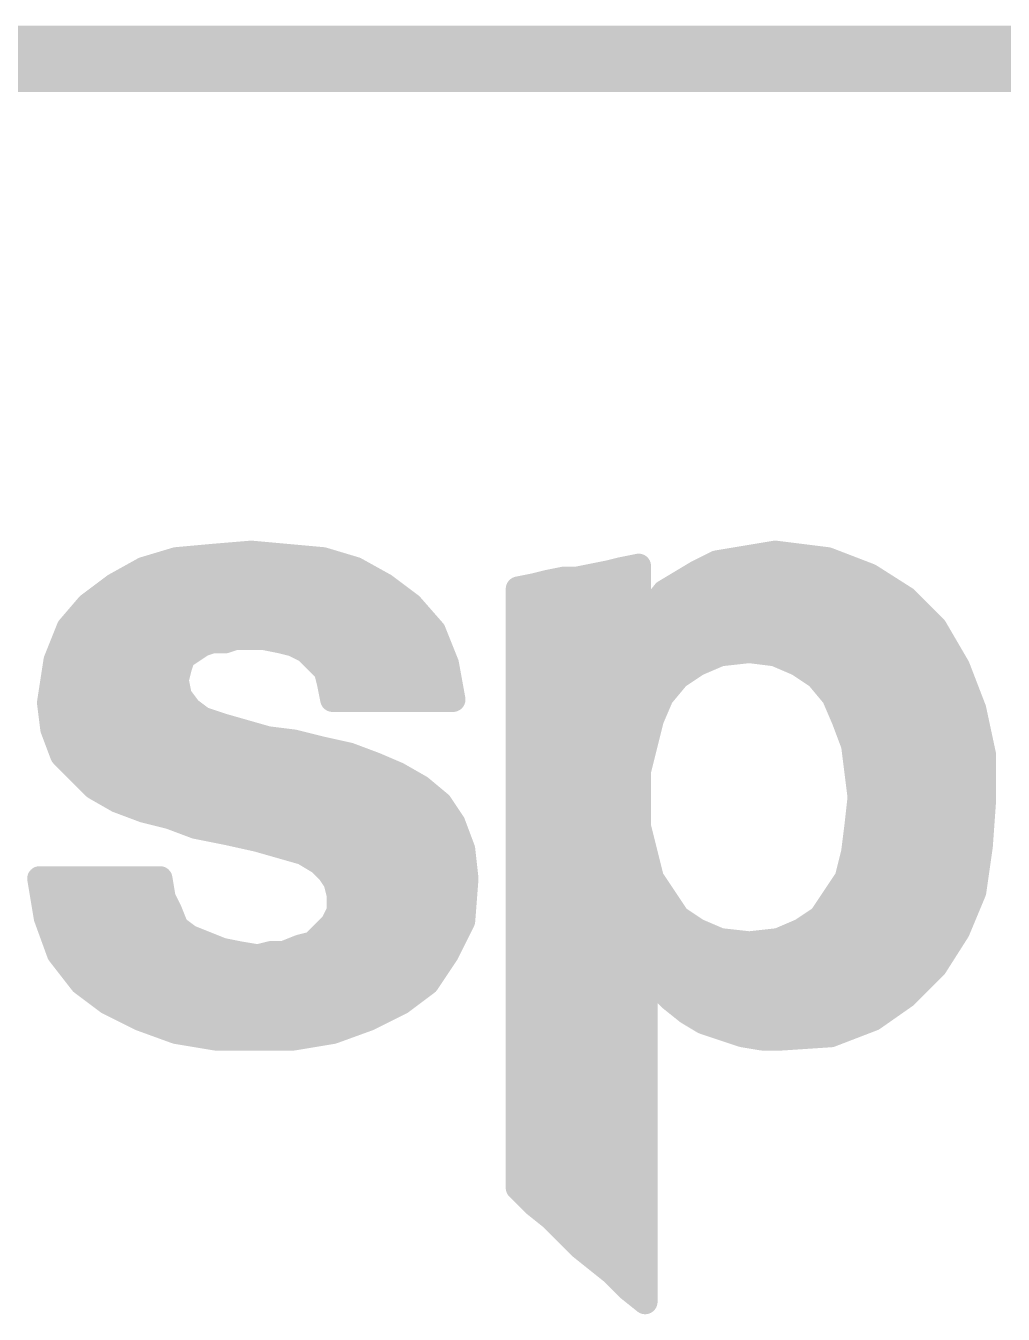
# Model space of a CAD drawing. Extents: x -33 to 53.6, y -19.6 to 58.5.
# Drawn here: x 5.918 to 8.921, y 54.564 to 58.522 of the extents above; entities that cross this region are included whole.
import ezdxf

# ---------------------------------------------------------------- set-up
doc = ezdxf.new("R2010")
doc.units = 0
doc.layers.add('20', color=31, linetype='CONTINUOUS')
doc.layers.add('21', color=41, linetype='CONTINUOUS')

msp = doc.modelspace()

# ---------------------------------------------------------------- linework, layer by layer
at = {"layer": '20', "const_width": 0.2032}
msp.add_lwpolyline([(20.32, 58.42), (2.54, 58.42)], dxfattribs=at)
at = {"layer": '21', "const_width": 0.0762}
for points in [[(6.281, 56.852), (6.381, 56.882)], [(6.381, 56.882), (6.491, 56.892)], [(6.491, 56.892), (6.611, 56.902)], [(6.611, 56.902), (6.831, 56.882)], [(6.831, 56.882), (6.931, 56.852)], [(8.041, 56.872), (8.221, 56.902)], [(8.221, 56.902), (8.381, 56.882)], [(8.381, 56.882), (8.511, 56.832)], [(6.191, 56.802), (6.281, 56.852)], [(6.2688, 56.8452), (6.9432, 56.8452)], [(6.931, 56.852), (7.021, 56.802)], [(7.611, 56.822), (7.711, 56.842)], [(7.711, 56.842), (7.751, 56.852)], [(7.7238, 56.8452), (7.801, 56.8452)], [(7.751, 56.852), (7.801, 56.862)], [(7.801, 56.862), (7.801, 56.682)], [(7.881, 56.782), (7.981, 56.842)], [(7.981, 56.842), (8.041, 56.872)], [(7.9874, 56.8452), (8.4767, 56.8452)], [(6.111, 56.742), (6.191, 56.802)], [(7.021, 56.802), (7.101, 56.742)], [(7.431, 56.792), (7.481, 56.802)], [(7.481, 56.802), (7.521, 56.812)], [(7.521, 56.812), (7.571, 56.822)], [(7.571, 56.822), (7.611, 56.822)], [(8.511, 56.832), (8.621, 56.762)], [(6.147, 56.769), (7.065, 56.769)], [(7.431, 54.952), (7.431, 56.792)], [(7.431, 56.769), (7.801, 56.769)], [(7.801, 56.682), (7.881, 56.782)], [(7.8706, 56.769), (8.61, 56.769)], [(8.621, 56.762), (8.711, 56.672)], [(6.051, 56.672), (6.111, 56.742)], [(7.101, 56.742), (7.171, 56.662)], [(6.0688, 56.6928), (7.1441, 56.6928)], [(7.431, 56.6928), (7.801, 56.6928)], [(7.8096, 56.6928), (8.6902, 56.6928)], [(6.011, 56.572), (6.051, 56.672)], [(6.561, 56.642), (6.531, 56.632)], [(6.651, 56.642), (6.561, 56.642)], [(6.701, 56.632), (6.651, 56.642)], [(7.171, 56.662), (7.211, 56.562)], [(8.711, 56.672), (8.781, 56.552)], [(6.0288, 56.6166), (6.4529, 56.6166)], [(6.461, 56.622), (6.401, 56.582)], [(6.491, 56.632), (6.461, 56.622)], [(6.531, 56.632), (6.491, 56.632)], [(6.741, 56.622), (6.701, 56.632)], [(6.781, 56.602), (6.741, 56.622)], [(6.7518, 56.6166), (7.1892, 56.6166)], [(6.841, 56.542), (6.781, 56.602)], [(7.431, 56.6166), (8.7433, 56.6166)], [(8.141, 56.602), (8.051, 56.592)], [(8.221, 56.592), (8.141, 56.602)], [(5.991, 56.442), (6.011, 56.572)], [(6.401, 56.582), (6.391, 56.552)], [(7.211, 56.562), (7.231, 56.452)], [(7.981, 56.562), (7.921, 56.522)], [(8.051, 56.592), (7.981, 56.562)], [(8.291, 56.562), (8.221, 56.592)], [(8.351, 56.522), (8.291, 56.562)], [(6.0061, 56.5404), (6.3881, 56.5404)], [(6.391, 56.552), (6.381, 56.512)], [(6.851, 56.502), (6.841, 56.542)], [(6.8414, 56.5404), (7.2149, 56.5404)], [(7.431, 56.5404), (7.9486, 56.5404)], [(7.921, 56.522), (7.871, 56.462)], [(8.3234, 56.5404), (8.7855, 56.5404)], [(8.401, 56.462), (8.351, 56.522)], [(8.781, 56.552), (8.831, 56.422)], [(6.381, 56.512), (6.391, 56.462)], [(6.861, 56.452), (6.851, 56.502)], [(6.001, 56.362), (5.991, 56.442)], [(5.9944, 56.4642), (6.3906, 56.4642)], [(6.391, 56.462), (6.421, 56.422)], [(6.8586, 56.4642), (7.2288, 56.4642)], [(7.231, 56.452), (6.861, 56.452)], [(7.431, 56.4642), (7.8728, 56.4642)], [(7.871, 56.462), (7.841, 56.392)], [(8.3992, 56.4642), (8.8148, 56.4642)], [(8.431, 56.392), (8.401, 56.462)], [(6.421, 56.422), (6.461, 56.392)], [(8.831, 56.422), (8.861, 56.282)], [(5.9977, 56.388), (6.473, 56.388)], [(6.031, 56.282), (6.001, 56.362)], [(6.461, 56.392), (6.521, 56.372)], [(6.521, 56.372), (6.661, 56.332)], [(7.431, 56.388), (7.84, 56.388)], [(7.841, 56.392), (7.801, 56.232)], [(8.461, 56.312), (8.431, 56.392)], [(8.4325, 56.388), (8.8383, 56.388)], [(6.661, 56.332), (6.741, 56.322)], [(6.741, 56.322), (6.821, 56.302)], [(6.0198, 56.3118), (6.7818, 56.3118)], [(6.131, 56.182), (6.031, 56.282)], [(6.821, 56.302), (6.911, 56.282)], [(6.911, 56.282), (6.991, 56.252)], [(7.431, 56.3118), (7.821, 56.3118)], [(8.481, 56.152), (8.461, 56.312)], [(8.461, 56.3118), (8.8546, 56.3118)], [(8.861, 56.282), (8.861, 56.142)], [(6.991, 56.252), (7.061, 56.222)], [(6.0774, 56.2356), (7.0293, 56.2356)], [(7.061, 56.222), (7.131, 56.182)], [(7.431, 56.2356), (7.8019, 56.2356)], [(7.801, 56.232), (7.801, 56.062)], [(8.4706, 56.2356), (8.861, 56.2356)], [(6.201, 56.142), (6.131, 56.182)], [(7.131, 56.182), (7.191, 56.132)], [(6.1706, 56.1594), (7.1581, 56.1594)], [(6.281, 56.112), (6.201, 56.142)], [(7.191, 56.132), (7.231, 56.072)], [(7.431, 56.1594), (7.801, 56.1594)], [(8.471, 56.062), (8.481, 56.152)], [(8.4801, 56.1594), (8.861, 56.1594)], [(8.481, 56.152), (8.861, 56.142)], [(8.861, 56.142), (8.481, 56.152)], [(8.861, 56.142), (8.851, 56.002)], [(6.361, 56.092), (6.281, 56.112)], [(6.441, 56.062), (6.361, 56.092)], [(6.3845, 56.0832), (7.2235, 56.0832)], [(7.431, 56.0832), (7.801, 56.0832)], [(8.4734, 56.0832), (8.8568, 56.0832)], [(6.541, 56.042), (6.441, 56.062)], [(7.231, 56.072), (7.261, 55.992)], [(7.801, 56.062), (7.841, 55.902)], [(8.461, 55.982), (8.471, 56.062)], [(6.631, 56.022), (6.541, 56.042)], [(6.771, 55.982), (6.631, 56.022)], [(6.6835, 56.007), (7.2554, 56.007)], [(7.431, 56.007), (7.8148, 56.007)], [(8.4641, 56.007), (8.8514, 56.007)], [(6.821, 55.952), (6.771, 55.982)], [(7.261, 55.992), (7.271, 55.902)], [(8.441, 55.902), (8.461, 55.982)], [(8.851, 56.002), (8.831, 55.862)], [(6.851, 55.922), (6.821, 55.952)], [(6.8422, 55.9308), (7.2678, 55.9308)], [(7.431, 55.9308), (7.8338, 55.9308)], [(8.4482, 55.9308), (8.8408, 55.9308)], [(5.981, 55.782), (5.961, 55.902)], [(5.961, 55.902), (6.331, 55.902)], [(6.331, 55.902), (6.341, 55.842)], [(6.871, 55.892), (6.851, 55.922)], [(6.881, 55.852), (6.871, 55.892)], [(7.271, 55.902), (7.261, 55.772)], [(7.841, 55.902), (7.921, 55.782)], [(8.361, 55.782), (8.441, 55.902)], [(8.781, 55.742), (8.441, 55.902)], [(8.441, 55.902), (8.781, 55.742)], [(5.9689, 55.8546), (6.3389, 55.8546)], [(6.8803, 55.8546), (7.2674, 55.8546)], [(6.881, 55.802), (6.881, 55.852)], [(7.431, 55.8546), (7.8726, 55.8546)], [(8.4094, 55.8546), (8.5417, 55.8546)], [(8.5417, 55.8546), (8.8279, 55.8546)], [(8.831, 55.862), (8.781, 55.742)], [(6.341, 55.842), (6.361, 55.802)], [(6.021, 55.672), (5.981, 55.782)], [(5.9823, 55.7784), (6.3704, 55.7784)], [(6.361, 55.802), (6.381, 55.752)], [(6.861, 55.762), (6.881, 55.802)], [(6.8692, 55.7784), (7.2615, 55.7784)], [(7.261, 55.772), (7.211, 55.672)], [(7.431, 55.7784), (7.9264, 55.7784)], [(7.921, 55.782), (7.981, 55.742)], [(8.301, 55.742), (8.361, 55.782)], [(8.3556, 55.7784), (8.7036, 55.7784)], [(8.7036, 55.7784), (8.7962, 55.7784)], [(6.381, 55.752), (6.421, 55.722)], [(6.801, 55.702), (6.861, 55.762)], [(7.981, 55.742), (8.051, 55.712)], [(8.231, 55.712), (8.301, 55.742)], [(8.781, 55.742), (8.711, 55.632)], [(6.01, 55.7022), (6.4705, 55.7022)], [(6.421, 55.722), (6.521, 55.682)], [(6.711, 55.672), (6.761, 55.692)], [(6.761, 55.692), (6.801, 55.702)], [(6.8012, 55.7022), (7.2261, 55.7022)], [(7.431, 55.7022), (8.1392, 55.7022)], [(8.051, 55.712), (8.141, 55.702)], [(8.141, 55.702), (8.231, 55.712)], [(8.1428, 55.7022), (8.7557, 55.7022)], [(6.091, 55.582), (6.021, 55.672)], [(6.521, 55.682), (6.571, 55.672)], [(6.571, 55.672), (6.631, 55.662)], [(6.631, 55.662), (6.671, 55.672)], [(6.671, 55.672), (6.711, 55.672)], [(7.211, 55.672), (7.151, 55.582)], [(6.0568, 55.626), (7.1803, 55.626)], [(7.431, 55.626), (8.705, 55.626)], [(7.861, 55.572), (7.821, 55.622)], [(7.821, 55.622), (7.821, 54.602)], [(8.711, 55.632), (8.621, 55.542)], [(6.171, 55.522), (6.091, 55.582)], [(7.151, 55.582), (7.071, 55.522)], [(7.901, 55.532), (7.861, 55.572)], [(6.1339, 55.5498), (7.1081, 55.5498)], [(7.431, 55.5498), (7.821, 55.5498)], [(7.8832, 55.5498), (8.6288, 55.5498)], [(7.951, 55.492), (7.901, 55.532)], [(8.621, 55.542), (8.521, 55.472)], [(6.271, 55.472), (6.171, 55.522)], [(7.071, 55.522), (6.971, 55.472)], [(8.001, 55.462), (7.951, 55.492)], [(6.2678, 55.4736), (6.9742, 55.4736)], [(6.381, 55.432), (6.271, 55.472)], [(6.971, 55.472), (6.861, 55.432)], [(7.431, 55.4736), (7.821, 55.4736)], [(7.9817, 55.4736), (8.5233, 55.4736)], [(8.121, 55.422), (8.001, 55.462)], [(8.521, 55.472), (8.391, 55.422)], [(6.501, 55.412), (6.381, 55.432)], [(6.741, 55.412), (6.501, 55.412)], [(6.861, 55.432), (6.741, 55.412)], [(8.181, 55.412), (8.121, 55.422)], [(8.241, 55.412), (8.181, 55.412)], [(8.391, 55.422), (8.241, 55.412)], [(7.431, 55.3974), (7.821, 55.3974)], [(7.431, 55.3212), (7.821, 55.3212)], [(7.431, 55.245), (7.821, 55.245)], [(7.431, 55.1688), (7.821, 55.1688)], [(7.431, 55.0926), (7.821, 55.0926)], [(7.431, 55.0164), (7.821, 55.0164)], [(7.481, 54.902), (7.431, 54.952)], [(7.4428, 54.9402), (7.821, 54.9402)], [(7.531, 54.862), (7.481, 54.902)], [(7.5285, 54.864), (7.821, 54.864)], [(7.621, 54.772), (7.531, 54.862)], [(7.6052, 54.7878), (7.821, 54.7878)], [(7.721, 54.692), (7.621, 54.772)], [(7.6965, 54.7116), (7.821, 54.7116)], [(7.771, 54.642), (7.721, 54.692)], [(7.821, 54.602), (7.771, 54.642)], [(7.7793, 54.6354), (7.821, 54.6354)]]:
    msp.add_lwpolyline(points, dxfattribs=at)
at = {"layer": '21', "const_width": 0.0381}
for points in [[(6.3793, 56.901, 1), (6.3827, 56.863)], [(6.3865, 56.8638, 1), (6.3755, 56.9002)], [(6.4894, 56.911, 1), (6.4926, 56.873)], [(6.4927, 56.873, 1), (6.4893, 56.911)], [(6.6127, 56.921, 1), (6.6093, 56.883)], [(6.6126, 56.883, 1), (6.6094, 56.921)], [(6.8365, 56.9002, 1), (6.8255, 56.8638)], [(6.8293, 56.863, 1), (6.8327, 56.901)], [(8.2234, 56.9209, 1), (8.2186, 56.8831)], [(8.2241, 56.8832, 1), (8.2179, 56.9208)], [(8.3878, 56.8998, 1), (8.3742, 56.8642)], [(8.3786, 56.8631, 1), (8.3834, 56.9009)], [(6.2688, 56.8643, 1), (6.2688, 56.8262)], [(6.2755, 56.8702, 1), (6.2865, 56.8338)], [(6.2903, 56.8353, 1), (6.2717, 56.8687)], [(6.9403, 56.8687, 1), (6.9217, 56.8353)], [(6.9255, 56.8338, 1), (6.9365, 56.8702)], [(6.9432, 56.8262, 1), (6.9432, 56.8643)], [(7.7064, 56.8605, 1), (7.7156, 56.8235)], [(7.7238, 56.8643, 1), (7.7238, 56.8262)], [(7.7147, 56.8233, 1), (7.7073, 56.8607)], [(7.7473, 56.8707, 1), (7.7547, 56.8333)], [(7.7556, 56.8335, 1), (7.7464, 56.8705)], [(7.8201, 56.862, 1), (7.782, 56.862)], [(7.8047, 56.8433, 1), (7.7973, 56.8807)], [(7.801, 56.8262, 1), (7.801, 56.8643)], [(7.9725, 56.859, 1), (7.9895, 56.825)], [(7.9874, 56.8643, 1), (7.9874, 56.8262)], [(7.9908, 56.8257, 1), (7.9712, 56.8583)], [(8.0379, 56.8908, 1), (8.0441, 56.8532)], [(8.0495, 56.855, 1), (8.0325, 56.889)], [(8.4767, 56.8262, 1), (8.4767, 56.8643)], [(6.1817, 56.8187, 1), (6.2003, 56.7853)], [(6.2024, 56.7868, 1), (6.1796, 56.8172)], [(7.0324, 56.8172, 1), (7.0096, 56.7868)], [(7.0117, 56.7853, 1), (7.0303, 56.8187)], [(7.4764, 56.8205, 1), (7.4856, 56.7835)], [(7.4847, 56.7833, 1), (7.4773, 56.8207)], [(7.5173, 56.8307, 1), (7.5247, 56.7933)], [(7.5256, 56.7935, 1), (7.5164, 56.8305)], [(7.571, 56.8411, 1), (7.571, 56.803)], [(7.5747, 56.8033, 1), (7.5673, 56.8407)], [(7.6073, 56.8407, 1), (7.6147, 56.8033)], [(7.611, 56.803, 1), (7.611, 56.8411)], [(8.5212, 56.8481, 1), (8.5008, 56.8159)], [(8.5042, 56.8142, 1), (8.5178, 56.8498)], [(6.147, 56.7881, 1), (6.147, 56.75)], [(7.065, 56.75, 1), (7.065, 56.7881)], [(7.4501, 56.792, 1), (7.412, 56.792)], [(7.4273, 56.8107, 1), (7.4347, 56.7733)], [(7.431, 56.7881, 1), (7.431, 56.75)], [(7.801, 56.75, 1), (7.801, 56.7881)], [(7.8706, 56.7881, 1), (7.8706, 56.75)], [(7.8712, 56.7983, 1), (7.8908, 56.7657)], [(7.8959, 56.7701, 1), (7.8661, 56.7939)], [(8.6345, 56.7755, 1), (8.6075, 56.7485)], [(8.61, 56.75, 1), (8.61, 56.7881)], [(8.6108, 56.7459, 1), (8.6312, 56.7781)], [(6.0996, 56.7572, 1), (6.1224, 56.7268)], [(6.1255, 56.7296, 1), (6.0965, 56.7544)], [(7.1153, 56.7545, 1), (7.0867, 56.7295)], [(7.0896, 56.7268, 1), (7.1124, 56.7572)], [(6.0688, 56.7119, 1), (6.0688, 56.6738)], [(7.1441, 56.6738, 1), (7.1441, 56.7119)], [(7.431, 56.7119, 1), (7.431, 56.6738)], [(7.8096, 56.7119, 1), (7.8096, 56.6738)], [(7.801, 56.6738, 1), (7.801, 56.7119)], [(8.6902, 56.6738, 1), (8.6902, 56.7119)], [(6.0365, 56.6844, 1), (6.0655, 56.6596)], [(6.0687, 56.6649, 1), (6.0333, 56.6791)], [(6.561, 56.6611, 1), (6.561, 56.623)], [(6.567, 56.6239, 1), (6.555, 56.6601)], [(6.6547, 56.6607, 1), (6.6473, 56.6233)], [(6.651, 56.623, 1), (6.651, 56.6611)], [(7.1887, 56.6691, 1), (7.1533, 56.6549)], [(7.1567, 56.6495, 1), (7.1853, 56.6745)], [(7.7861, 56.6939, 1), (7.8159, 56.6701)], [(7.782, 56.682, 1), (7.8201, 56.682)], [(8.7275, 56.6816, 1), (8.6945, 56.6624)], [(8.6975, 56.6585, 1), (8.7245, 56.6855)], [(6.0288, 56.6357, 1), (6.0288, 56.5976)], [(6.455, 56.6401, 1), (6.467, 56.6039)], [(6.4716, 56.6061, 1), (6.4504, 56.6379)], [(6.4529, 56.5976, 1), (6.4529, 56.6357)], [(6.491, 56.6511, 1), (6.491, 56.613)], [(6.497, 56.6139, 1), (6.485, 56.6501)], [(6.525, 56.6501, 1), (6.537, 56.6139)], [(6.531, 56.613, 1), (6.531, 56.6511)], [(6.7056, 56.6505, 1), (6.6964, 56.6135)], [(6.6973, 56.6133, 1), (6.7047, 56.6507)], [(6.7495, 56.639, 1), (6.7325, 56.605)], [(6.7518, 56.6357, 1), (6.7518, 56.5976)], [(6.7364, 56.6035, 1), (6.7456, 56.6405)], [(6.7945, 56.6155, 1), (6.7675, 56.5885)], [(6.7725, 56.585, 1), (6.7895, 56.619)], [(7.1892, 56.5976, 1), (7.1892, 56.6357)], [(7.431, 56.6357, 1), (7.431, 56.5976)], [(8.1434, 56.6209, 1), (8.1386, 56.5831)], [(8.1431, 56.5831, 1), (8.1389, 56.6209)], [(8.7433, 56.5976, 1), (8.7433, 56.6357)], [(5.9933, 56.5791, 1), (6.0287, 56.5649)], [(6.0298, 56.5691, 1), (5.9922, 56.5749)], [(6.3904, 56.5979, 1), (6.4116, 56.5661)], [(6.4191, 56.576, 1), (6.3829, 56.588)], [(7.2297, 56.5654, 1), (7.1923, 56.5586)], [(7.9735, 56.5795, 1), (7.9885, 56.5445)], [(7.9916, 56.5461, 1), (7.9704, 56.5779)], [(8.0489, 56.6109, 1), (8.0531, 56.5731)], [(8.0585, 56.5745, 1), (8.0435, 56.6095)], [(8.2285, 56.6095, 1), (8.2135, 56.5745)], [(8.2186, 56.5731, 1), (8.2234, 56.6109)], [(8.3016, 56.5779, 1), (8.2804, 56.5461)], [(8.2835, 56.5445, 1), (8.2985, 56.5795)], [(6.0061, 56.5595, 1), (6.0061, 56.5214)], [(6.3729, 56.558, 1), (6.4091, 56.546)], [(6.4095, 56.5474, 1), (6.3725, 56.5566)], [(6.3881, 56.5214, 1), (6.3881, 56.5595)], [(6.8595, 56.5466, 1), (6.8225, 56.5374)], [(6.8414, 56.5595, 1), (6.8414, 56.5214)], [(6.8275, 56.5285, 1), (6.8545, 56.5555)], [(7.1933, 56.5549, 1), (7.2287, 56.5691)], [(7.2149, 56.5214, 1), (7.2149, 56.5595)], [(7.431, 56.5595, 1), (7.431, 56.5214)], [(7.9104, 56.5379, 1), (7.9316, 56.5061)], [(7.9356, 56.5098, 1), (7.9064, 56.5342)], [(7.9486, 56.5214, 1), (7.9486, 56.5595)], [(8.3234, 56.5595, 1), (8.3234, 56.5214)], [(8.3656, 56.5342, 1), (8.3364, 56.5098)], [(8.3404, 56.5061, 1), (8.3616, 56.5379)], [(8.7988, 56.5588, 1), (8.7632, 56.5452)], [(8.7645, 56.5424, 1), (8.7975, 56.5616)], [(8.7855, 56.5214, 1), (8.7855, 56.5595)], [(6.3997, 56.5157, 1), (6.3623, 56.5083)], [(6.3625, 56.5166, 1), (6.3995, 56.5074)], [(6.8697, 56.5057, 1), (6.8323, 56.4983)], [(6.8325, 56.4974, 1), (6.8695, 56.5066)], [(6.0099, 56.4444, 1), (5.9721, 56.4396)], [(5.9944, 56.4833, 1), (5.9944, 56.4452)], [(6.4062, 56.4734, 1), (6.3758, 56.4506)], [(6.3723, 56.4583, 1), (6.4097, 56.4657)], [(6.3906, 56.4452, 1), (6.3906, 56.4833)], [(6.8586, 56.4833, 1), (6.8586, 56.4452)], [(6.861, 56.4711, 1), (6.861, 56.433)], [(7.2288, 56.4452, 1), (7.2288, 56.4833)], [(7.231, 56.433, 1), (7.231, 56.4711)], [(7.431, 56.4833, 1), (7.431, 56.4452)], [(7.8564, 56.4742, 1), (7.8856, 56.4498)], [(7.8885, 56.4545, 1), (7.8535, 56.4695)], [(7.8728, 56.4452, 1), (7.8728, 56.4833)], [(8.3992, 56.4833, 1), (8.3992, 56.4452)], [(8.4185, 56.4695, 1), (8.3835, 56.4545)], [(8.3864, 56.4498, 1), (8.4156, 56.4742)], [(8.8148, 56.4452, 1), (8.8148, 56.4833)], [(5.9722, 56.4449, 1), (6.0098, 56.4391)], [(6.4324, 56.4372, 1), (6.4096, 56.4068)], [(6.4058, 56.4106, 1), (6.4362, 56.4334)], [(6.8423, 56.4483, 1), (6.8797, 56.4557)], [(7.2123, 56.4486, 1), (7.2497, 56.4554)], [(8.8496, 56.426, 1), (8.8124, 56.418)], [(8.8132, 56.4152, 1), (8.8488, 56.4288)], [(5.9977, 56.4071, 1), (5.9977, 56.369)], [(6.0188, 56.3687, 1), (5.9832, 56.3553)], [(6.467, 56.4101, 1), (6.455, 56.3739)], [(6.4496, 56.3768, 1), (6.4724, 56.4072)], [(6.473, 56.369, 1), (6.473, 56.4071)], [(6.5262, 56.3903, 1), (6.5158, 56.3537)], [(6.515, 56.3539, 1), (6.527, 56.3901)], [(7.431, 56.4071, 1), (7.431, 56.369)], [(7.8235, 56.3995, 1), (7.8585, 56.3845)], [(7.8595, 56.3874, 1), (7.8225, 56.3966)], [(7.84, 56.369, 1), (7.84, 56.4071)], [(8.4488, 56.3987, 1), (8.4132, 56.3853)], [(8.4325, 56.4071, 1), (8.4325, 56.369)], [(8.4135, 56.3845, 1), (8.4485, 56.3995)], [(8.8383, 56.369, 1), (8.8383, 56.4071)], [(5.9821, 56.3596, 1), (6.0199, 56.3644)], [(6.6634, 56.3509, 1), (6.6586, 56.3131)], [(6.6558, 56.3137, 1), (6.6662, 56.3503)], [(6.7456, 56.3405, 1), (6.7364, 56.3035)], [(6.7386, 56.3031, 1), (6.7434, 56.3409)], [(6.0198, 56.3309, 1), (6.0198, 56.2928)], [(6.0445, 56.2955, 1), (6.0175, 56.2685)], [(6.7818, 56.2928, 1), (6.7818, 56.3309)], [(6.8251, 56.3206, 1), (6.8169, 56.2834)], [(6.8164, 56.2835, 1), (6.8256, 56.3205)], [(6.9177, 56.2998, 1), (6.9043, 56.2642)], [(6.9069, 56.2634, 1), (6.9151, 56.3006)], [(7.431, 56.3309, 1), (7.431, 56.2928)], [(7.821, 56.2928, 1), (7.821, 56.3309)], [(8.4799, 56.3144, 1), (8.4421, 56.3096)], [(8.461, 56.3309, 1), (8.461, 56.2928)], [(8.4432, 56.3053, 1), (8.4788, 56.3187)], [(8.8801, 56.282, 1), (8.842, 56.282)], [(8.8546, 56.2928, 1), (8.8546, 56.3309)], [(6.0132, 56.2753, 1), (6.0488, 56.2887)], [(6.9985, 56.2695, 1), (6.9835, 56.2345)], [(6.9843, 56.2342, 1), (6.9977, 56.2698)], [(8.8424, 56.278, 1), (8.8796, 56.286)], [(6.0774, 56.2547, 1), (6.0774, 56.2166)], [(7.0293, 56.2166, 1), (7.0293, 56.2547)], [(7.0705, 56.2385, 1), (7.0515, 56.2055)], [(7.0535, 56.2045, 1), (7.0685, 56.2395)], [(7.431, 56.2547, 1), (7.431, 56.2166)], [(7.7825, 56.2366, 1), (7.8195, 56.2274)], [(7.8201, 56.232, 1), (7.782, 56.232)], [(7.8019, 56.2166, 1), (7.8019, 56.2547)], [(8.4706, 56.2547, 1), (8.4706, 56.2166)], [(8.861, 56.2166, 1), (8.861, 56.2547)], [(6.1405, 56.1985, 1), (6.1215, 56.1655)], [(6.1175, 56.1685, 1), (6.1445, 56.1955)], [(7.1432, 56.1966, 1), (7.1188, 56.1674)], [(7.1215, 56.1655, 1), (7.1405, 56.1985)], [(6.1706, 56.1785, 1), (6.1706, 56.1404)], [(6.2077, 56.1598, 1), (6.1943, 56.1242)], [(6.1915, 56.1255, 1), (6.2105, 56.1585)], [(7.1581, 56.1404, 1), (7.1581, 56.1785)], [(7.2069, 56.1426, 1), (7.1751, 56.1214)], [(7.1788, 56.1174, 1), (7.2032, 56.1466)], [(7.431, 56.1785, 1), (7.431, 56.1404)], [(7.801, 56.1404, 1), (7.801, 56.1785)], [(8.4801, 56.1785, 1), (8.4801, 56.1404)], [(8.4815, 56.171, 1), (8.4805, 56.133)], [(8.4815, 56.171, 1), (8.4805, 56.133)], [(8.4999, 56.1499, 1), (8.4621, 56.1541)], [(8.4621, 56.1496, 1), (8.4999, 56.1544)], [(8.88, 56.1406, 1), (8.842, 56.1434)], [(8.842, 56.142, 1), (8.8801, 56.142)], [(8.8605, 56.123, 1), (8.8615, 56.161)], [(8.8605, 56.123, 1), (8.8615, 56.161)], [(8.861, 56.1404, 1), (8.861, 56.1785)], [(6.2856, 56.1305, 1), (6.2764, 56.0935)], [(6.2743, 56.0942, 1), (6.2877, 56.1298)], [(6.3677, 56.1098, 1), (6.3543, 56.0742)], [(6.3564, 56.0735, 1), (6.3656, 56.1105)], [(6.3845, 56.1023, 1), (6.3845, 56.0642)], [(7.2235, 56.0642, 1), (7.2235, 56.1023)], [(7.431, 56.1023, 1), (7.431, 56.0642)], [(7.801, 56.0642, 1), (7.801, 56.1023)], [(8.4734, 56.1023, 1), (8.4734, 56.0642)], [(8.8568, 56.0642, 1), (8.8568, 56.1023)], [(6.4447, 56.0807, 1), (6.4373, 56.0433)], [(6.4343, 56.0442, 1), (6.4477, 56.0798)], [(7.2488, 56.0787, 1), (7.2132, 56.0653)], [(7.2151, 56.0614, 1), (7.2469, 56.0826)], [(7.8195, 56.0666, 1), (7.7825, 56.0574)], [(7.782, 56.062, 1), (7.8201, 56.062)], [(8.4521, 56.0641, 1), (8.4899, 56.0599)], [(8.4899, 56.0596, 1), (8.4521, 56.0644)], [(6.5451, 56.0606, 1), (6.5369, 56.0234)], [(6.5373, 56.0233, 1), (6.5447, 56.0607)], [(6.6362, 56.0403, 1), (6.6258, 56.0037)], [(6.6269, 56.0034, 1), (6.6351, 56.0406)], [(6.6835, 56.0261, 1), (6.6835, 55.988)], [(7.2554, 55.988, 1), (7.2554, 56.0261)], [(7.431, 56.0261, 1), (7.431, 55.988)], [(7.8148, 55.988, 1), (7.8148, 56.0261)], [(8.4641, 56.0261, 1), (8.4641, 55.988)], [(8.8514, 55.988, 1), (8.8514, 56.0261)], [(6.7808, 55.9983, 1), (6.7612, 55.9657)], [(6.7658, 55.9637, 1), (6.7762, 56.0003)], [(7.2799, 55.9941, 1), (7.2421, 55.9899)], [(7.2432, 55.9853, 1), (7.2788, 55.9987)], [(8.4421, 55.9844, 1), (8.4799, 55.9796)], [(8.4795, 55.9774, 1), (8.4425, 55.9866)], [(8.832, 56.0034, 1), (8.87, 56.0006)], [(8.8699, 55.9993, 1), (8.8321, 56.0047)], [(6.8345, 55.9655, 1), (6.8075, 55.9385)], [(6.8112, 55.9357, 1), (6.8308, 55.9683)], [(6.8422, 55.9499, 1), (6.8422, 55.9118)], [(7.2678, 55.9118, 1), (7.2678, 55.9499)], [(7.431, 55.9499, 1), (7.431, 55.9118)], [(7.8338, 55.9118, 1), (7.8338, 55.9499)], [(8.4482, 55.9499, 1), (8.4482, 55.9118)], [(8.8408, 55.9118, 1), (8.8408, 55.9499)], [(5.961, 55.9211, 1), (5.961, 55.883)], [(5.9798, 55.9051, 1), (5.9422, 55.8989)], [(6.3498, 55.9051, 1), (6.3122, 55.8989)], [(6.331, 55.883, 1), (6.331, 55.9211)], [(6.8669, 55.9326, 1), (6.8351, 55.9114)], [(6.8375, 55.9085, 1), (6.8645, 55.9355)], [(6.8895, 55.8966, 1), (6.8525, 55.8874)], [(7.29, 55.9005, 1), (7.252, 55.9035)], [(7.2521, 55.8999, 1), (7.2899, 55.9041)], [(7.8569, 55.9126, 1), (7.8251, 55.8914)], [(7.8225, 55.8974, 1), (7.8595, 55.9066)], [(8.4491, 55.9192, 1), (8.4329, 55.8848)], [(8.4491, 55.9192, 1), (8.4329, 55.8848)], [(8.4225, 55.9066, 1), (8.4595, 55.8974)], [(8.4569, 55.8914, 1), (8.4251, 55.9126)], [(5.9689, 55.8737, 1), (5.9689, 55.8356)], [(6.3389, 55.8356, 1), (6.3389, 55.8737)], [(6.8551, 55.8814, 1), (6.8869, 55.9026)], [(6.8803, 55.8737, 1), (6.8803, 55.8356)], [(6.9001, 55.852, 1), (6.862, 55.852)], [(7.2674, 55.8356, 1), (7.2674, 55.8737)], [(7.431, 55.8737, 1), (7.431, 55.8356)], [(7.8726, 55.8356, 1), (7.8726, 55.8737)], [(8.4094, 55.8737, 1), (8.4094, 55.8356)], [(8.5417, 55.8737, 1), (8.5417, 55.8356)], [(8.5417, 55.8356, 1), (8.5417, 55.8737)], [(8.8121, 55.8647, 1), (8.8499, 55.8593)], [(8.8486, 55.8547, 1), (8.8134, 55.8693)], [(8.8279, 55.8356, 1), (8.8279, 55.8737)], [(6.358, 55.8505, 1), (6.324, 55.8335)], [(6.3222, 55.8389, 1), (6.3598, 55.8451)], [(6.8625, 55.8474, 1), (6.8995, 55.8566)], [(5.9989, 55.7885, 1), (5.9631, 55.7755)], [(5.9622, 55.7789, 1), (5.9998, 55.7851)], [(5.9823, 55.7975, 1), (5.9823, 55.7594)], [(6.3787, 55.8091, 1), (6.3433, 55.7949)], [(6.344, 55.7935, 1), (6.378, 55.8105)], [(6.3704, 55.7594, 1), (6.3704, 55.7975)], [(6.8692, 55.7975, 1), (6.8692, 55.7594)], [(6.862, 55.802, 1), (6.9001, 55.802)], [(6.898, 55.7935, 1), (6.864, 55.8105)], [(7.278, 55.7635, 1), (7.244, 55.7805)], [(7.2615, 55.7594, 1), (7.2615, 55.7975)], [(7.431, 55.7975, 1), (7.431, 55.7594)], [(7.9316, 55.7979, 1), (7.9104, 55.7661)], [(7.9051, 55.7714, 1), (7.9369, 55.7926)], [(7.9264, 55.7594, 1), (7.9264, 55.7975)], [(8.3556, 55.7975, 1), (8.3556, 55.7594)], [(8.3451, 55.7926, 1), (8.3769, 55.7714)], [(8.3716, 55.7661, 1), (8.3504, 55.7979)], [(8.7036, 55.7975, 1), (8.7036, 55.7594)], [(8.7036, 55.7594, 1), (8.7036, 55.7975)], [(8.7962, 55.7594, 1), (8.7962, 55.7975)], [(6.3924, 55.7672, 1), (6.3696, 55.7368)], [(6.3633, 55.7449, 1), (6.3987, 55.7591)], [(6.844, 55.7705, 1), (6.878, 55.7535)], [(6.8745, 55.7485, 1), (6.8475, 55.7755)], [(7.242, 55.7735, 1), (7.28, 55.7705)], [(7.9885, 55.7595, 1), (7.9735, 55.7245)], [(7.9704, 55.7261, 1), (7.9916, 55.7579)], [(8.2904, 55.7579, 1), (8.3116, 55.7261)], [(8.3085, 55.7245, 1), (8.2935, 55.7595)], [(8.7634, 55.7493, 1), (8.7986, 55.7347)], [(8.7971, 55.7318, 1), (8.7649, 55.7522)], [(8.7729, 55.7248, 1), (8.7891, 55.7592)], [(8.7729, 55.7248, 1), (8.7891, 55.7592)], [(6.01, 55.7213, 1), (6.01, 55.6832)], [(6.4281, 55.7397, 1), (6.4139, 55.7043)], [(6.4096, 55.7068, 1), (6.4324, 55.7372)], [(6.4705, 55.6832, 1), (6.4705, 55.7213)], [(6.7564, 55.7105, 1), (6.7656, 55.6735)], [(6.7681, 55.6743, 1), (6.7539, 55.7097)], [(6.7875, 55.7155, 1), (6.8145, 55.6885)], [(6.8012, 55.7213, 1), (6.8012, 55.6832)], [(6.8056, 55.6835, 1), (6.7964, 55.7205)], [(7.2261, 55.6832, 1), (7.2261, 55.7213)], [(7.431, 55.7213, 1), (7.431, 55.6832)], [(8.0531, 55.7309, 1), (8.0489, 55.6931)], [(8.0435, 55.6945, 1), (8.0585, 55.7295)], [(8.1389, 55.7209, 1), (8.1431, 55.6831)], [(8.1428, 55.7213, 1), (8.1428, 55.6832)], [(8.1389, 55.6831, 1), (8.1431, 55.7209)], [(8.1392, 55.6832, 1), (8.1392, 55.7213)], [(8.2235, 55.7295, 1), (8.2385, 55.6945)], [(8.2331, 55.6931, 1), (8.2289, 55.7309)], [(8.7557, 55.6832, 1), (8.7557, 55.7213)], [(6.036, 55.6837, 1), (6.006, 55.6603)], [(6.0031, 55.6655, 1), (6.0389, 55.6785)], [(6.5247, 55.7007, 1), (6.5173, 55.6633)], [(6.5139, 55.6643, 1), (6.5281, 55.6997)], [(6.5741, 55.6908, 1), (6.5679, 55.6532)], [(6.5673, 55.6533, 1), (6.5747, 55.6907)], [(6.6264, 55.6805, 1), (6.6356, 55.6435)], [(6.6279, 55.6432, 1), (6.6341, 55.6808)], [(6.671, 55.6911, 1), (6.671, 55.653)], [(6.6756, 55.6535, 1), (6.6664, 55.6905)], [(6.7039, 55.6897, 1), (6.7181, 55.6543)], [(6.711, 55.653, 1), (6.711, 55.6911)], [(7.194, 55.6805, 1), (7.228, 55.6635)], [(7.2269, 55.6614, 1), (7.1951, 55.6826)], [(6.0568, 55.6451, 1), (6.0568, 55.607)], [(7.1803, 55.607, 1), (7.1803, 55.6451)], [(7.431, 55.6451, 1), (7.431, 55.607)], [(7.8359, 55.6339, 1), (7.8061, 55.6101)], [(7.8401, 55.622, 1), (7.802, 55.622)], [(8.6949, 55.6422, 1), (8.7271, 55.6218)], [(8.7245, 55.6185, 1), (8.6975, 55.6455)], [(8.705, 55.607, 1), (8.705, 55.6451)], [(6.1024, 55.5972, 1), (6.0796, 55.5668)], [(6.076, 55.5703, 1), (6.106, 55.5937)], [(7.1351, 55.5926, 1), (7.1669, 55.5714)], [(7.1624, 55.5668, 1), (7.1396, 55.5972)], [(7.8745, 55.5855, 1), (7.8475, 55.5585)], [(6.1339, 55.5689, 1), (6.1339, 55.5308)], [(7.1081, 55.5308, 1), (7.1081, 55.5689)], [(7.431, 55.5689, 1), (7.431, 55.5308)], [(7.821, 55.5308, 1), (7.821, 55.5689)], [(7.8461, 55.5601, 1), (7.8759, 55.5839)], [(7.8832, 55.5689, 1), (7.8832, 55.5308)], [(7.9129, 55.5469, 1), (7.8891, 55.5171)], [(8.6075, 55.5555, 1), (8.6345, 55.5285)], [(8.6319, 55.5264, 1), (8.6101, 55.5576)], [(8.6288, 55.5308, 1), (8.6288, 55.5689)], [(6.1795, 55.539, 1), (6.1625, 55.505)], [(6.1596, 55.5068, 1), (6.1824, 55.5372)], [(7.0596, 55.5372, 1), (7.0824, 55.5068)], [(7.0795, 55.505, 1), (7.0625, 55.539)], [(7.8875, 55.5185, 1), (7.9145, 55.5455)], [(7.9608, 55.5083, 1), (7.9412, 55.4757)], [(6.2678, 55.4927, 1), (6.2678, 55.4546)], [(6.2775, 55.4899, 1), (6.2645, 55.4541)], [(6.2625, 55.455, 1), (6.2795, 55.489)], [(6.9625, 55.489, 1), (6.9795, 55.455)], [(6.9775, 55.4541, 1), (6.9645, 55.4899)], [(6.9742, 55.4546, 1), (6.9742, 55.4927)], [(7.431, 55.4927, 1), (7.431, 55.4546)], [(7.821, 55.4546, 1), (7.821, 55.4927)], [(7.9391, 55.4771, 1), (7.9629, 55.5069)], [(7.9817, 55.4927, 1), (7.9817, 55.4546)], [(8.007, 55.4801, 1), (7.995, 55.4439)], [(7.9912, 55.4457, 1), (8.0108, 55.4783)], [(8.5101, 55.4876, 1), (8.5319, 55.4564)], [(8.5278, 55.4542, 1), (8.5142, 55.4898)], [(8.5233, 55.4546, 1), (8.5233, 55.4927)], [(6.3841, 55.4508, 1), (6.3779, 55.4132)], [(6.3745, 55.4141, 1), (6.3875, 55.4499)], [(6.501, 55.4311, 1), (6.501, 55.393)], [(6.4979, 55.3932, 1), (6.5041, 55.4308)], [(6.7379, 55.4308, 1), (6.7441, 55.3932)], [(6.741, 55.393, 1), (6.741, 55.4311)], [(6.8545, 55.4499, 1), (6.8675, 55.4141)], [(6.8641, 55.4132, 1), (6.8579, 55.4508)], [(8.1241, 55.4408, 1), (8.1179, 55.4032)], [(8.115, 55.4039, 1), (8.127, 55.4401)], [(8.181, 55.4311, 1), (8.181, 55.393)], [(8.1779, 55.3932, 1), (8.1841, 55.4308)], [(8.2397, 55.431, 1), (8.2423, 55.393)], [(8.241, 55.393, 1), (8.241, 55.4311)], [(8.3842, 55.4398, 1), (8.3978, 55.4042)], [(8.3923, 55.403, 1), (8.3897, 55.441)], [(7.431, 55.4165, 1), (7.431, 55.3784)], [(7.821, 55.3784, 1), (7.821, 55.4165)], [(7.431, 55.3403, 1), (7.431, 55.3022)], [(7.821, 55.3022, 1), (7.821, 55.3403)], [(7.431, 55.2641, 1), (7.431, 55.226)], [(7.821, 55.226, 1), (7.821, 55.2641)], [(7.431, 55.1879, 1), (7.431, 55.1498)], [(7.821, 55.1498, 1), (7.821, 55.1879)], [(7.431, 55.1117, 1), (7.431, 55.0736)], [(7.821, 55.0736, 1), (7.821, 55.1117)], [(7.431, 55.0355, 1), (7.431, 54.9974)], [(7.821, 54.9974, 1), (7.821, 55.0355)], [(7.4445, 54.9655, 1), (7.4175, 54.9385)], [(7.4428, 54.9593, 1), (7.4428, 54.9212)], [(7.821, 54.9212, 1), (7.821, 54.9593)], [(7.412, 54.952, 1), (7.4501, 54.952)], [(7.4929, 54.9169, 1), (7.4691, 54.8871)], [(7.4675, 54.8885, 1), (7.4945, 54.9155)], [(7.5285, 54.8831, 1), (7.5285, 54.845)], [(7.5445, 54.8755, 1), (7.5175, 54.8485)], [(7.5191, 54.8471, 1), (7.5429, 54.8769)], [(7.821, 54.845, 1), (7.821, 54.8831)], [(7.6052, 54.8069, 1), (7.6052, 54.7688)], [(7.821, 54.7688, 1), (7.821, 54.8069)], [(7.6329, 54.7869, 1), (7.6091, 54.7571)], [(7.6075, 54.7585, 1), (7.6345, 54.7855)], [(7.6965, 54.7307, 1), (7.6965, 54.6926)], [(7.821, 54.6926, 1), (7.821, 54.7307)], [(7.7345, 54.7055, 1), (7.7075, 54.6785)], [(7.7091, 54.6771, 1), (7.7329, 54.7069)], [(7.7829, 54.6569, 1), (7.7591, 54.6271)], [(7.7575, 54.6285, 1), (7.7845, 54.6555)], [(7.7793, 54.6545, 1), (7.7793, 54.6164)], [(7.821, 54.6164, 1), (7.821, 54.6545)], [(7.802, 54.602, 1), (7.8401, 54.602)], [(7.8091, 54.5871, 1), (7.8329, 54.6169)]]:
    msp.add_lwpolyline(points, format="xyb", dxfattribs=at)

doc.saveas('drawing.dxf')
